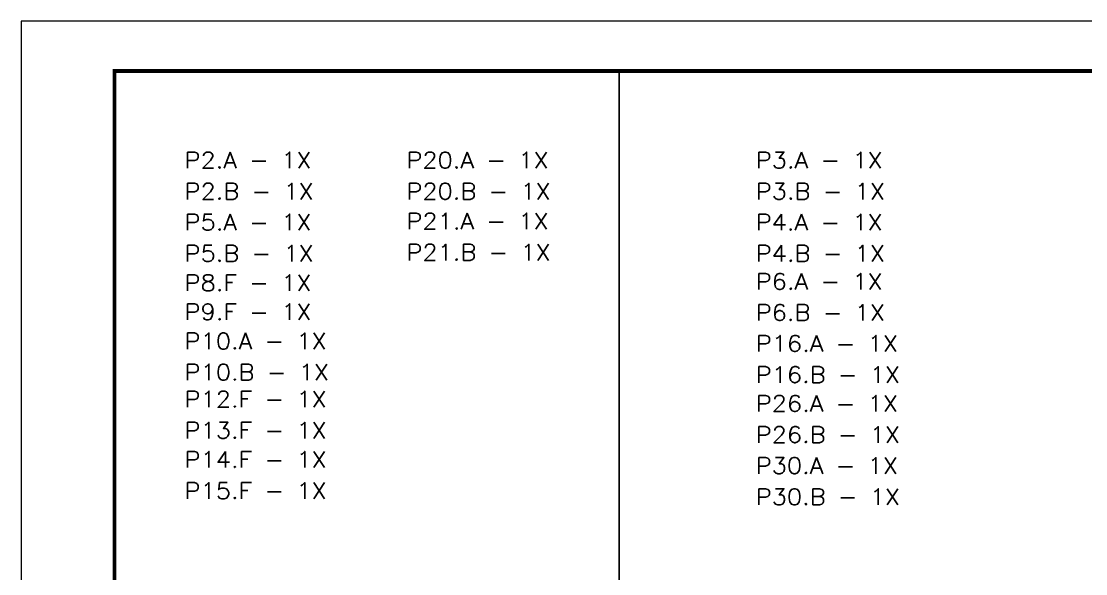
# Model space of a CAD drawing. Header units: millimetres. Extents: x 1945 to 8225, y 304 to 15137.
# Drawn here: x 5115 to 5973, y 2058 to 2503 of the extents above; entities that cross this region are included whole.
import ezdxf

# ---------------------------------------------------------------- set-up
doc = ezdxf.new("R2010")
doc.units = ezdxf.units.MM
doc.linetypes.add('DASHED', pattern=[0.75, 0.5, -0.25])
for name, color, linetype, lineweight in [('Folhas', 255, 'Continuous', 9), ('SARRAFO DE PRESSAO', 251, 'DASHED', 9), ('Texto Seção', 7, 'Continuous', 15)]:
    doc.layers.add(name, color=color, linetype=linetype, lineweight=lineweight)
doc.layers.add('Texto Nível', color=251, linetype='Continuous')
doc.styles.add('REGUA-120', font='ROMANS.shx', dxfattribs={"height": 15})

# ---------------------------------------------------------------- blocks, each defined once
blk = doc.blocks.new('9999999999')
at = {"layer": 'Folhas'}
blk.add_lwpolyline([(98138.98, 34190.21), (99623.98, 34190.21), (99623.98, 35240.21), (98138.98, 35240.21)], close=True, dxfattribs=at)
at = {"layer": 'Folhas', "color": 30, "const_width": 3}
blk.add_lwpolyline([(98213.98, 34230.21), (99583.98, 34230.21), (99583.98, 35200.21), (98213.98, 35200.21)], close=True, dxfattribs=at)

msp = doc.modelspace()

# ---------------------------------------------------------------- linework, layer by layer
at = {"layer": 'Texto Nível'}
msp.add_line((5596.49, 1692.03), (5596.49, 2462.78), dxfattribs=at)

# ---------------------------------------------------------------- block references
at = {"layer": 'SARRAFO DE PRESSAO', "color": 6, "linetype": 'ByBlock'}
msp.add_blockref('9999999999', (-93024.12, -32737.42), dxfattribs=at)

# ---------------------------------------------------------------- texts
at = {"layer": 'Texto Seção', "style": 'REGUA-120', "width": 1.1}
for s, p in [('P2.A - 1X', (5246.44, 2384.55)), ('P20.A - 1X', (5425.17, 2384.55)), ('P3.A - 1X', (5706.65, 2384.55)), ('P2.B - 1X', (5246.44, 2359.46)), ('P20.B - 1X', (5425.17, 2359.46)), ('P3.B - 1X', (5706.65, 2359.46)), ('P5.A - 1X', (5246.44, 2334.56)), ('P21.A - 1X', (5425.17, 2335.43)), ('P4.A - 1X', (5706.65, 2334.56)), ('P5.B - 1X', (5246.44, 2309.47)), ('P21.B - 1X', (5425.17, 2310.34)), ('P4.B - 1X', (5706.65, 2309.47)), ('P8.F - 1X', (5246.44, 2285.79)), ('P6.A - 1X', (5706.65, 2286.91)), ('P9.F - 1X', (5246.44, 2262.38)), ('P6.B - 1X', (5706.65, 2261.82)), ('P10.A - 1X', (5246.44, 2238.89)), ('P16.A - 1X', (5706.65, 2236.92)), ('P10.B - 1X', (5246.44, 2213.8)), ('P16.B - 1X', (5706.65, 2211.83)), ('P12.F - 1X', (5246.44, 2192.15)), ('P26.A - 1X', (5706.65, 2188.62)), ('P13.F - 1X', (5246.44, 2167.07)), ('P26.B - 1X', (5706.65, 2163.53)), ('P14.F - 1X', (5246.44, 2143.51)), ('P30.A - 1X', (5706.65, 2138.63)), ('P15.F - 1X', (5246.44, 2118.42)), ('P30.B - 1X', (5706.65, 2113.55))]:
    msp.add_text(s, height=13, dxfattribs=at).set_placement(p)

doc.saveas('drawing.dxf')
